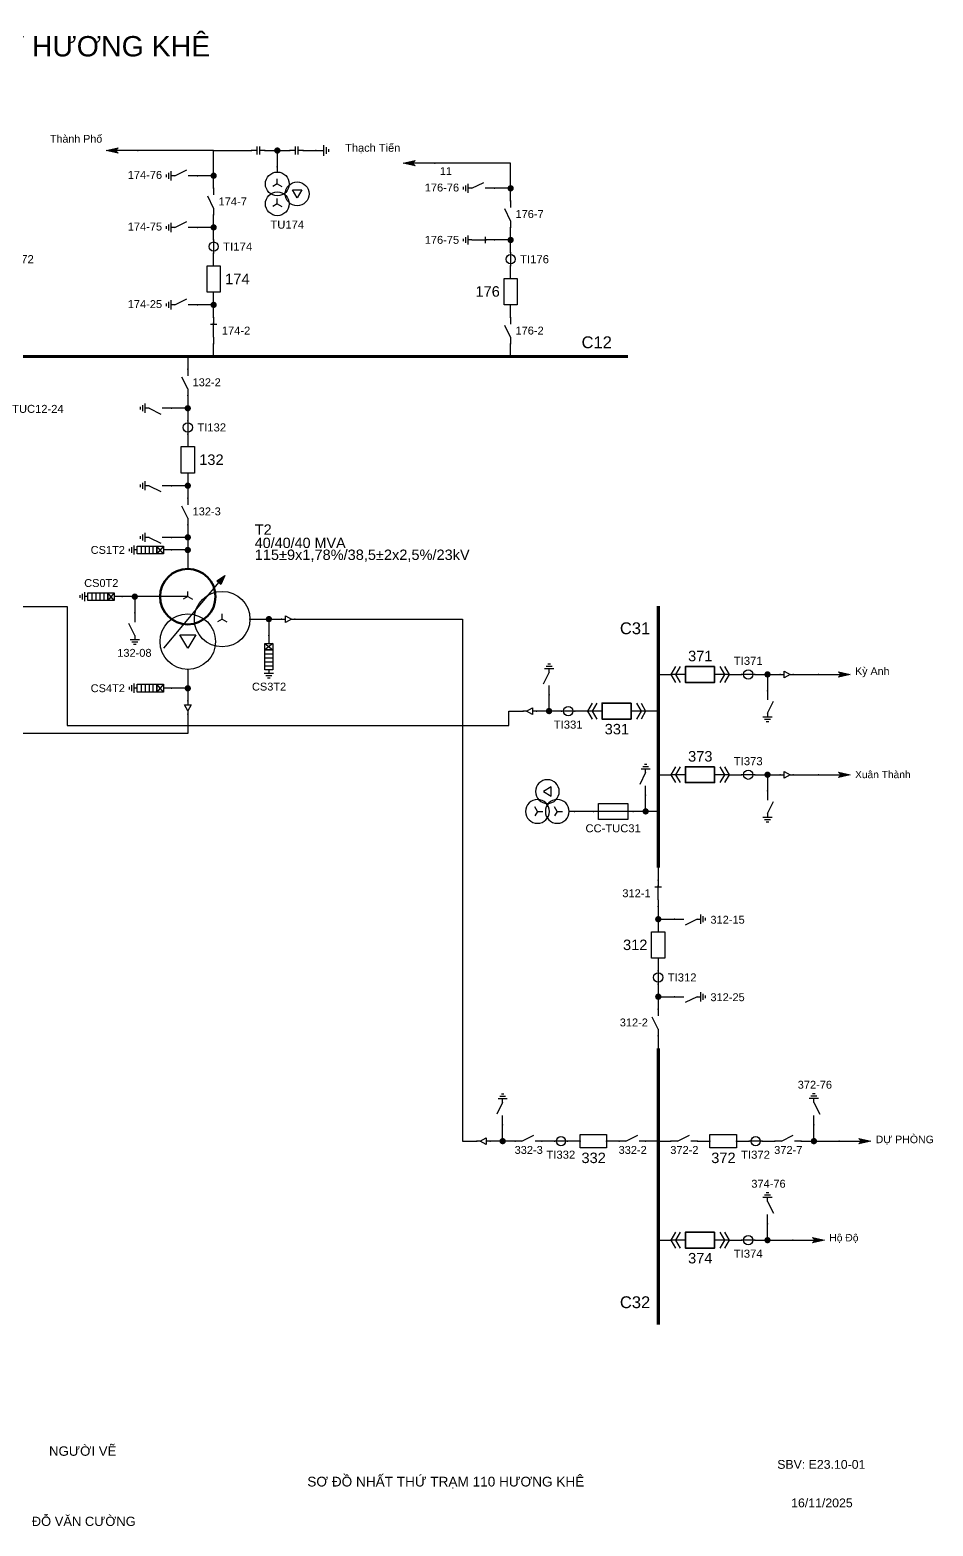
# Model space of a CAD drawing. Header units: millimetres. Extents: x -383 to 411, y 7 to 290.
# Drawn here: x 240.4 to 411.2, y 7.1 to 290 of the extents above; entities that cross this region are included whole.
import ezdxf

# ---------------------------------------------------------------- set-up
doc = ezdxf.new("R2010")
doc.units = ezdxf.units.MM
for name, color, linetype, lineweight in [('BUSBAR_110KV', 1, 'Continuous', 50), ('BUSBAR_35KV', 30, 'Continuous', 50), ('GROUND', 3, 'Continuous', 25), ('HV_110KV', 1, 'Continuous', 25), ('MV_22KV', 5, 'Continuous', 25), ('MV_35KV', 30, 'Continuous', 25)]:
    doc.layers.add(name, color=color, linetype=linetype, lineweight=lineweight)
doc.layers.add('SYM_PORTS', color=8, linetype='Continuous', plot=False)
doc.layers.add('TEXT', color=7, linetype='Continuous')
doc.styles.add('SLD_TEXT', font='arial.ttf')

# ---------------------------------------------------------------- blocks, each defined once
blk = doc.blocks.new('SYM_CURRENT_TRANSFORMER')
at = {"lineweight": 25}
blk.add_lwpolyline([(0, 1.25), (0, -1.25)], dxfattribs=at)
blk.add_circle((0, 0), 0.875, dxfattribs=at)
at = {"layer": 'SYM_PORTS'}
for p in [(0, 1.25), (0, -1.25)]:
    blk.add_point(p, dxfattribs=at)
blk.add_attdef('DEVICE_CODE', (1.875, -1.75), '', height=2)
at = {"flags": 1}
blk.add_attdef('RATIO', (1.875, -4.75), '', height=2, dxfattribs=at)
blk = doc.blocks.new('SYM_DISCONNECTOR_CLOSED')
at = {"lineweight": 25}
for points in [[(-0.625, 1.25), (0.625, 1.25)], [(0, 2.5), (0, 1.25)], [(0, -1.25), (0, 1.5)], [(0, -1.25), (0, -2.5)]]:
    blk.add_lwpolyline(points, dxfattribs=at)
at = {"layer": 'SYM_PORTS'}
for p in [(0, 2.5), (0, -2.5)]:
    blk.add_point(p, dxfattribs=at)
blk.add_attdef('DEVICE_CODE', (1.625, -0.5), '', height=2)
blk = doc.blocks.new('SYM_EARTHING_SWITCH_OPEN')
at = {"lineweight": 25}
for points in [[(0, 3), (0, 1.25)], [(0, -1.25), (-1.125, 1)], [(-0.875, -2), (0.875, -2)], [(-0.5625, -2.4375), (0.5625, -2.4375)], [(0, -1.25), (0, -2)], [(-0.25, -2.875), (0.25, -2.875)]]:
    blk.add_lwpolyline(points, dxfattribs=at)
at = {"layer": 'SYM_PORTS'}
blk.add_point((0, 3), dxfattribs=at)
blk.add_attdef('DEVICE_CODE', (1.875, 0), '', height=2)
blk = doc.blocks.new('SYM_CIRCUIT_BREAKER')
at = {"lineweight": 25}
blk.add_lwpolyline([(-1.25, 2.5), (1.25, 2.5), (1.25, -2.5), (-1.25, -2.5)], close=True, dxfattribs=at)
at = {"layer": 'SYM_PORTS'}
for p in [(0, 2.5), (0, -2.5)]:
    blk.add_point(p, dxfattribs=at)
blk.add_attdef('DEVICE_CODE', (2.25, -0.5), '', height=2)
at = {"flags": 1}
blk.add_attdef('RATING', (2.25, -3.5), '', height=2, dxfattribs=at)
blk = doc.blocks.new('SYM_DISCONNECTOR_OPEN')
at = {"lineweight": 25}
for points in [[(0, -1.25), (-1.125, 1)], [(0, 2.5), (0, 1.25)], [(0, -1.25), (0, -2.5)]]:
    blk.add_lwpolyline(points, dxfattribs=at)
at = {"layer": 'SYM_PORTS'}
for p in [(0, 2.5), (0, -2.5)]:
    blk.add_point(p, dxfattribs=at)
blk.add_attdef('DEVICE_CODE', (1, -0.5), '', height=2)
blk = doc.blocks.new('SYM_COUPLING_CAPACITOR')
at = {"lineweight": 25}
for points in [[(-0.75, 0.25), (0.75, 0.25)], [(0, 1.25), (0, 0.25)], [(-0.75, -0.25), (0.75, -0.25)], [(0, -0.25), (0, -1.25)]]:
    blk.add_lwpolyline(points, dxfattribs=at)
at = {"layer": 'SYM_PORTS'}
for p in [(0, 1.25), (0, -1.25)]:
    blk.add_point(p, dxfattribs=at)
blk.add_attdef('DEVICE_CODE', (1.75, -1.75), '', height=2)
blk = doc.blocks.new('SYM_VOLTAGE_TRANSFORMER')
at = {"lineweight": 25}
for points in [[(0, 4.625), (0, 3.625)], [(0, 1.375), (-0.8625, 0.875)], [(0, 1.375), (0, 2.375)], [(0, 1.375), (0.8625, 0.875)], [(0, -2.375), (-0.8625, -2.875)], [(0, -2.375), (0, -1.375)], [(0, -2.375), (0.8625, -2.875)]]:
    blk.add_lwpolyline(points, dxfattribs=at)
blk.add_lwpolyline([(2.875, 0.25), (4.625, 0.25), (3.75, -1.25)], close=True, dxfattribs=at)
for centre in [(0, 1.375), (3.75, -0.5), (0, -2.375)]:
    blk.add_circle(centre, 2.25, dxfattribs=at)
at = {"layer": 'SYM_PORTS'}
blk.add_point((0, 4.625), dxfattribs=at)
blk.add_attdef('DEVICE_CODE', (7, 1.625), '', height=2)
at = {"flags": 1}
blk.add_attdef('RATIO', (7, -1.375), '', height=2, dxfattribs=at)
blk = doc.blocks.new('SYM_GROUND_SYMBOL')
at = {"lineweight": 25}
for points in [[(0, 1.25), (0, -0.25)], [(-1, -0.25), (1, -0.25)], [(-0.625, -0.75), (0.625, -0.75)], [(-0.25, -1.25), (0.25, -1.25)]]:
    blk.add_lwpolyline(points, dxfattribs=at)
at = {"layer": 'SYM_PORTS'}
blk.add_point((0, 1.25), dxfattribs=at)
blk = doc.blocks.new('SYM_LINE_FEEDER_ARROW')
blk.add_hatch(color=7).paths.add_polyline_path([(0, -3), (-0.5, -0.75), (0, -1.25), (0.5, -0.75)])
at = {"lineweight": 25}
blk.add_lwpolyline([(0, 3), (0, -1.25)], dxfattribs=at)
blk.add_lwpolyline([(0, -3), (-0.5, -0.75), (0, -1.25), (0.5, -0.75)], close=True, dxfattribs=at)
at = {"layer": 'SYM_PORTS'}
blk.add_point((0, 3), dxfattribs=at)
blk.add_attdef('LINE_NAME', (1.5, 0), '', height=2)
blk = doc.blocks.new('SYM_EARTHING_SWITCH_CLOSED')
at = {"lineweight": 25}
for points in [[(0, 3), (0, 1.25)], [(-0.625, 1.25), (0.625, 1.25)], [(0, -1.25), (0, 1.5)], [(-0.875, -2), (0.875, -2)], [(-0.5625, -2.4375), (0.5625, -2.4375)], [(0, -1.25), (0, -2)], [(-0.25, -2.875), (0.25, -2.875)]]:
    blk.add_lwpolyline(points, dxfattribs=at)
at = {"layer": 'SYM_PORTS'}
blk.add_point((0, 3), dxfattribs=at)
blk.add_attdef('DEVICE_CODE', (1.875, 0), '', height=2)
blk = doc.blocks.new('SYM_SURGE_ARRESTER')
at = {"lineweight": 25}
for points in [[(0, 4), (0, 2.5)], [(-0.75, 2.5), (0.75, 1.25)], [(0.75, 2.5), (-0.75, 1.25)], [(-0.75, 0.5), (0.75, 0.5)], [(-0.75, -0.25), (0.75, -0.25)], [(-0.75, -1), (0.75, -1)], [(-0.75, -1.75), (0.75, -1.75)], [(0, -2.5), (0, -3.125)], [(-0.875, -3.125), (0.875, -3.125)], [(-0.5625, -3.5625), (0.5625, -3.5625)], [(-0.25, -4), (0.25, -4)]]:
    blk.add_lwpolyline(points, dxfattribs=at)
for points in [[(-0.75, 2.5), (0.75, 2.5), (0.75, 1.25), (-0.75, 1.25)], [(-0.75, 1.25), (0.75, 1.25), (0.75, -2.5), (-0.75, -2.5)]]:
    blk.add_lwpolyline(points, close=True, dxfattribs=at)
at = {"layer": 'SYM_PORTS'}
blk.add_point((0, 4), dxfattribs=at)
blk.add_attdef('DEVICE_CODE', (1.875, 1), '', height=2)
blk = doc.blocks.new('SYM_TRANSFORMER_3W')
blk.add_hatch(color=7).paths.add_polyline_path([(3.75, 8.25), (3.0125, 6.575), (2.2375, 7.225)])
at = {"lineweight": 25}
for points in [[(-7.75, -5.5), (3.0125, 7.35)], [(-3.25, 4.25), (-8.5, 4.25)], [(-3.25, 4.25), (-4.1125, 3.75)], [(-3.25, 4.25), (-3.25, 5.25)], [(-3.25, 4.25), (-2.3875, 3.75)], [(3.25, 0), (2.3875, -0.5)], [(3.25, 0), (3.25, 1)], [(3.25, 0), (4.1125, -0.5)]]:
    blk.add_lwpolyline(points, dxfattribs=at)
for points in [[(3.75, 8.25), (3.0125, 6.575), (2.2375, 7.225)], [(-4.75, -3), (-1.75, -3), (-3.25, -5.5)]]:
    blk.add_lwpolyline(points, close=True, dxfattribs=at)
at = {"lineweight": 50}
blk.add_circle((-3.25, 4.25), 5.25, dxfattribs=at)
at = {"lineweight": 25}
for centre in [(3.25, 0), (-3.25, -4.25)]:
    blk.add_circle(centre, 5.25, dxfattribs=at)
at = {"layer": 'SYM_PORTS'}
for p in [(-3.25, 9.5), (-8.5, 4.25), (8.5, 0), (-3.25, -9.5)]:
    blk.add_point(p, dxfattribs=at)
blk.add_attdef('DEVICE_CODE', (9.5, 6.5), '', height=2)
at = {"flags": 1}
for tag, p in [('POWER', (9.5, 3.5)), ('VOLTAGE_RATIO', (9.5, 0.5))]:
    blk.add_attdef(tag, p, '', height=2, dxfattribs=at)
blk = doc.blocks.new('SYM_CABLE_TERMINATION')
at = {"lineweight": 25}
blk.add_lwpolyline([(-0.625, 0.5), (0.625, 0.5), (0, -0.625)], close=True, dxfattribs=at)
for points in [[(0, 1.25), (0, 0.5)], [(0, -0.625), (0, -1.25)]]:
    blk.add_lwpolyline(points, dxfattribs=at)
at = {"layer": 'SYM_PORTS'}
for p in [(0, 1.25), (0, -1.25)]:
    blk.add_point(p, dxfattribs=at)
blk = doc.blocks.new('SYM_DRAWOUT_BREAKER')
at = {"lineweight": 25}
for points in [[(-1.5, 4.625), (0, 5.5), (1.5, 4.625)], [(-1.5, 3.75), (0, 4.625), (1.5, 3.75)], [(0, 5.5), (0, 2.75)], [(0, -2.75), (0, -5.5)], [(-1.5, -3.75), (0, -4.625), (1.5, -3.75)], [(-1.5, -4.625), (0, -5.5), (1.5, -4.625)]]:
    blk.add_lwpolyline(points, dxfattribs=at)
at = {"lineweight": 35}
blk.add_lwpolyline([(-1.5, 2.75), (1.5, 2.75), (1.5, -2.75), (-1.5, -2.75)], close=True, dxfattribs=at)
at = {"layer": 'SYM_PORTS'}
for p in [(0, 5.5), (0, -5.5)]:
    blk.add_point(p, dxfattribs=at)
blk.add_attdef('DEVICE_CODE', (2.5, 2.5), '', height=2)
at = {"flags": 1}
blk.add_attdef('RATING', (2.5, -0.5), '', height=2, dxfattribs=at)
blk = doc.blocks.new('SYM_FUSE_DISCONNECTOR')
at = {"lineweight": 25}
blk.add_lwpolyline([(0, 3.75), (0, -3.75)], dxfattribs=at)
blk.add_lwpolyline([(-1.5, 2.75), (1.5, 2.75), (1.5, -2.75), (-1.5, -2.75)], close=True, dxfattribs=at)
at = {"layer": 'SYM_PORTS'}
for p in [(0, 3.75), (0, -3.75)]:
    blk.add_point(p, dxfattribs=at)
blk.add_attdef('DEVICE_CODE', (2.5, 0.75), '', height=2)
at = {"flags": 1}
blk.add_attdef('RATING', (2.5, -2.25), '', height=2, dxfattribs=at)

msp = doc.modelspace()

# ---------------------------------------------------------------- hatches: boundary and pattern name
at = {"layer": 'HV_110KV'}
h = msp.add_hatch(color=7, dxfattribs=at)
edge = h.paths.add_edge_path()
edge.add_arc((287.23, 267.19), 0.6, 0, 360)
h = msp.add_hatch(color=7, dxfattribs=at)
edge = h.paths.add_edge_path()
edge.add_arc((275.19, 262.42), 0.6, 0, 360)
h = msp.add_hatch(color=7, dxfattribs=at)
edge = h.paths.add_edge_path()
edge.add_arc((331.35, 260.04), 0.6, 0, 360)
h = msp.add_hatch(color=7, dxfattribs=at)
edge = h.paths.add_edge_path()
edge.add_arc((275.19, 252.65), 0.6, 0, 360)
h = msp.add_hatch(color=7, dxfattribs=at)
edge = h.paths.add_edge_path()
edge.add_arc((331.35, 250.27), 0.6, 0, 360)
h = msp.add_hatch(color=7, dxfattribs=at)
edge = h.paths.add_edge_path()
edge.add_arc((275.19, 238), 0.6, 0, 360)
h = msp.add_hatch(color=7, dxfattribs=at)
edge = h.paths.add_edge_path()
edge.add_arc((270.3, 218.46), 0.6, 0, 360)
h = msp.add_hatch(color=7, dxfattribs=at)
edge = h.paths.add_edge_path()
edge.add_arc((270.3, 203.81), 0.6, 0, 360)
h = msp.add_hatch(color=7, dxfattribs=at)
edge = h.paths.add_edge_path()
edge.add_arc((270.3, 194.04), 0.6, 0, 360)
h = msp.add_hatch(color=7, dxfattribs=at)
edge = h.paths.add_edge_path()
edge.add_arc((270.3, 191.65), 0.6, 0, 360)
h = msp.add_hatch(color=7, dxfattribs=at)
edge = h.paths.add_edge_path()
edge.add_arc((260.28, 182.83), 0.6, 0, 360)
at = {"layer": 'MV_22KV'}
h = msp.add_hatch(color=7, dxfattribs=at)
edge = h.paths.add_edge_path()
edge.add_arc((270.3, 165.5), 0.6, 0, 360)
at = {"layer": 'MV_35KV'}
h = msp.add_hatch(color=7, dxfattribs=at)
edge = h.paths.add_edge_path()
edge.add_arc((285.63, 178.58), 0.6, 0, 360)
h = msp.add_hatch(color=7, dxfattribs=at)
edge = h.paths.add_edge_path()
edge.add_arc((379.92, 168.12), 0.6, 0, 360)
h = msp.add_hatch(color=7, dxfattribs=at)
edge = h.paths.add_edge_path()
edge.add_arc((338.61, 161.19), 0.6, 0, 360)
h = msp.add_hatch(color=7, dxfattribs=at)
edge = h.paths.add_edge_path()
edge.add_arc((379.92, 149.16), 0.6, 0, 360)
h = msp.add_hatch(color=7, dxfattribs=at)
edge = h.paths.add_edge_path()
edge.add_arc((356.88, 142.22), 0.6, 0, 360)
h = msp.add_hatch(color=7, dxfattribs=at)
edge = h.paths.add_edge_path()
edge.add_arc((359.26, 121.84), 0.6, 0, 360)
h = msp.add_hatch(color=7, dxfattribs=at)
edge = h.paths.add_edge_path()
edge.add_arc((359.26, 107.18), 0.6, 0, 360)
h = msp.add_hatch(color=7, dxfattribs=at)
edge = h.paths.add_edge_path()
edge.add_arc((329.84, 79.87), 0.6, 0, 360)
h = msp.add_hatch(color=7, dxfattribs=at)
edge = h.paths.add_edge_path()
edge.add_arc((388.69, 79.87), 0.6, 0, 360)
h = msp.add_hatch(color=7, dxfattribs=at)
edge = h.paths.add_edge_path()
edge.add_arc((379.92, 61.15), 0.6, 0, 360)

# ---------------------------------------------------------------- linework, layer by layer
at = {"layer": 'BUSBAR_110KV', "const_width": 0.599}
msp.add_lwpolyline([(198.86, 228.23), (353.57, 228.23)], dxfattribs=at)
at = {"layer": 'BUSBAR_35KV', "const_width": 0.599}
for points in [[(359.26, 181.04), (359.26, 131.61)], [(359.26, 97.42), (359.26, 45.16)]]:
    msp.add_lwpolyline(points, dxfattribs=at)
at = {"layer": 'GROUND'}
msp.add_lwpolyline([(292.11, 267.19), (294.5, 267.19)], dxfattribs=at)
at = {"layer": 'HV_110KV'}
for points in [[(275.19, 267.19), (260.88, 267.19)], [(275.19, 262.42), (275.19, 267.19)], [(275.19, 267.19), (282.34, 267.19)], [(284.84, 267.19), (287.23, 267.19)], [(287.23, 267.19), (287.23, 264.11)], [(287.23, 267.19), (289.61, 267.19)], [(331.35, 260.04), (331.35, 264.81), (317.04, 264.81)], [(275.19, 262.42), (272.11, 262.42)], [(275.19, 260.04), (275.19, 262.42)], [(331.35, 260.04), (328.27, 260.04)], [(331.35, 257.65), (331.35, 260.04)], [(275.19, 252.65), (275.19, 255.04)], [(275.19, 252.65), (272.11, 252.65)], [(275.19, 250.27), (275.19, 252.65)], [(331.35, 250.27), (331.35, 252.65)], [(331.35, 250.27), (328.27, 250.27)], [(331.35, 247.88), (331.35, 250.27)], [(275.19, 245.38), (275.19, 247.77)], [(331.35, 243), (331.35, 245.38)], [(275.19, 238), (272.11, 238)], [(275.19, 238), (275.19, 240.38)], [(275.19, 235.62), (275.19, 238)], [(331.35, 235.62), (331.35, 238)], [(275.19, 228.23), (275.19, 230.62)], [(331.35, 228.23), (331.35, 230.62)], [(270.3, 228.23), (270.3, 225.85)], [(270.3, 220.85), (270.3, 218.46)], [(270.3, 218.46), (267.22, 218.46)], [(270.3, 218.46), (270.3, 216.08)], [(270.3, 213.58), (270.3, 211.19)], [(270.3, 203.81), (267.22, 203.81)], [(270.3, 206.19), (270.3, 203.81)], [(270.3, 203.81), (270.3, 201.42)], [(270.3, 196.42), (270.3, 194.04)], [(270.3, 194.04), (267.22, 194.04)], [(270.3, 194.04), (270.3, 191.65)], [(270.3, 191.65), (267.22, 191.65)], [(270.3, 191.65), (270.3, 188.08)], [(260.28, 182.83), (257.9, 182.83)], [(265.05, 182.83), (260.28, 182.83)], [(260.28, 182.83), (260.28, 179.75)]]:
    msp.add_lwpolyline(points, dxfattribs=at)
at = {"layer": 'MV_22KV'}
for points in [[(270.3, 169.08), (270.3, 165.5)], [(270.3, 165.5), (267.22, 165.5)], [(270.3, 165.5), (270.3, 163.11)], [(270.3, 160.61), (270.3, 157.91), (270.3, 156.95), (163.5, 156.95), (163.5, 159.97), (160.59, 159.97), (160.59, 157.27)]]:
    msp.add_lwpolyline(points, dxfattribs=at)
at = {"layer": 'MV_35KV'}
for points in [[(118, 180.96), (120.7, 180.96), (247.5, 180.96), (247.5, 158.45), (331.02, 158.45), (331.02, 161.19), (333.72, 161.19)], [(282.05, 178.58), (285.63, 178.58)], [(285.63, 178.58), (285.63, 175.5)], [(285.63, 178.58), (288.01, 178.58)], [(290.51, 178.58), (293.21, 178.58), (322.26, 178.58), (322.26, 79.87), (324.96, 79.87)], [(359.26, 168.12), (361.65, 168.12)], [(372.65, 168.12), (375.03, 168.12)], [(377.53, 168.12), (379.92, 168.12)], [(379.92, 168.12), (379.92, 165.04)], [(379.92, 168.12), (382.3, 168.12)], [(384.8, 168.12), (389.57, 168.12)], [(338.61, 161.19), (338.61, 164.27)], [(338.61, 161.19), (336.22, 161.19)], [(340.99, 161.19), (338.61, 161.19)], [(345.88, 161.19), (343.49, 161.19)], [(359.26, 161.19), (356.88, 161.19)], [(359.26, 149.16), (361.65, 149.16)], [(372.65, 149.16), (375.03, 149.16)], [(377.53, 149.16), (379.92, 149.16)], [(379.92, 149.16), (379.92, 146.08)], [(379.92, 149.16), (382.3, 149.16)], [(384.8, 149.16), (389.57, 149.16)], [(356.88, 142.22), (356.88, 145.3)], [(346.99, 142.22), (343.42, 142.22)], [(356.88, 142.22), (354.49, 142.22)], [(359.26, 142.22), (356.88, 142.22)], [(359.26, 131.61), (359.26, 129.22)], [(359.26, 124.22), (359.26, 121.84)], [(359.26, 121.84), (362.34, 121.84)], [(359.26, 121.84), (359.26, 119.45)], [(359.26, 114.45), (359.26, 112.07)], [(359.26, 109.57), (359.26, 107.18)], [(359.26, 107.18), (362.34, 107.18)], [(359.26, 107.18), (359.26, 104.8)], [(359.26, 99.8), (359.26, 97.42)], [(329.84, 79.87), (329.84, 82.95)], [(388.69, 79.87), (388.69, 82.95)], [(329.84, 79.87), (327.46, 79.87)], [(332.22, 79.87), (329.84, 79.87)], [(339.61, 79.87), (337.22, 79.87)], [(344.49, 79.87), (342.11, 79.87)], [(351.88, 79.87), (349.49, 79.87)], [(359.26, 79.87), (356.88, 79.87)], [(359.26, 79.87), (361.65, 79.87)], [(366.65, 79.87), (369.03, 79.87)], [(374.03, 79.87), (376.42, 79.87)], [(378.92, 79.87), (381.3, 79.87)], [(386.3, 79.87), (388.69, 79.87)], [(388.69, 79.87), (393.46, 79.87)], [(379.92, 61.15), (379.92, 64.23)], [(359.26, 61.15), (361.65, 61.15)], [(372.65, 61.15), (375.03, 61.15)], [(377.53, 61.15), (379.92, 61.15)], [(379.92, 61.15), (384.69, 61.15)]]:
    msp.add_lwpolyline(points, dxfattribs=at)

# ---------------------------------------------------------------- block references
at = {"layer": 'GROUND'}
for name, p, rotation in [('SYM_COUPLING_CAPACITOR', (290.86, 267.19), 270), ('SYM_GROUND_SYMBOL', (295.75, 267.19), 90)]:
    msp.add_blockref(name, p, dxfattribs=dict(at, rotation=rotation))
at = {"layer": 'HV_110KV', "rotation": 270}
for name, p in [('SYM_LINE_FEEDER_ARROW', (257.88, 267.19)), ('SYM_COUPLING_CAPACITOR', (283.59, 267.19)), ('SYM_LINE_FEEDER_ARROW', (314.04, 264.81))]:
    msp.add_blockref(name, p, dxfattribs=at)
at = {"layer": 'HV_110KV'}
ref = msp.add_blockref('SYM_EARTHING_SWITCH_OPEN', (269.11, 262.42), dxfattribs=dict(at, rotation=270))
ref.add_attrib('DEVICE_CODE', '174-76', (258.95, 261.83), dxfattribs={"layer": 'TEXT', "height": 1.492, "style": 'SLD_TEXT'})
ref = msp.add_blockref('SYM_VOLTAGE_TRANSFORMER', (287.23, 259.49), dxfattribs=at)
ref.add_attrib('DEVICE_CODE', 'TU174', (285.92, 252.42), dxfattribs={"layer": 'TEXT', "height": 1.521, "style": 'SLD_TEXT'})
ref = msp.add_blockref('SYM_EARTHING_SWITCH_OPEN', (325.27, 260.04), dxfattribs=dict(at, rotation=270))
ref.add_attrib('DEVICE_CODE', '176-76', (315.11, 259.44), dxfattribs={"layer": 'TEXT', "height": 1.492, "style": 'SLD_TEXT'})
ref = msp.add_blockref('SYM_DISCONNECTOR_OPEN', (275.19, 257.54), dxfattribs=at)
ref.add_attrib('DEVICE_CODE', '174-7', (276.1, 256.8), dxfattribs={"layer": 'TEXT', "height": 1.507, "style": 'SLD_TEXT'})
ref = msp.add_blockref('SYM_DISCONNECTOR_OPEN', (331.35, 255.15), dxfattribs=at)
ref.add_attrib('DEVICE_CODE', '176-7', (332.26, 254.43), dxfattribs={"layer": 'TEXT', "height": 1.494, "style": 'SLD_TEXT'})
ref = msp.add_blockref('SYM_EARTHING_SWITCH_OPEN', (269.11, 252.65), dxfattribs=dict(at, rotation=270))
ref.add_attrib('DEVICE_CODE', '174-75', (258.95, 252.06), dxfattribs={"layer": 'TEXT', "height": 1.492, "style": 'SLD_TEXT'})
ref = msp.add_blockref('SYM_CURRENT_TRANSFORMER', (275.19, 249.02), dxfattribs=at)
ref.add_attrib('DEVICE_CODE', 'TI174', (276.98, 248.25), dxfattribs={"layer": 'TEXT', "height": 1.542, "style": 'SLD_TEXT'})
ref = msp.add_blockref('SYM_EARTHING_SWITCH_CLOSED', (325.27, 250.27), dxfattribs=dict(at, rotation=270))
ref.add_attrib('DEVICE_CODE', '176-75', (315.11, 249.55), dxfattribs={"layer": 'TEXT', "height": 1.492, "style": 'SLD_TEXT'})
ref = msp.add_blockref('SYM_CURRENT_TRANSFORMER', (233.89, 246.63), dxfattribs=at)
ref.add_attrib('DEVICE_CODE', 'TI172', (235.68, 245.86), dxfattribs={"layer": 'TEXT', "height": 1.542, "style": 'SLD_TEXT'})
ref = msp.add_blockref('SYM_CURRENT_TRANSFORMER', (331.35, 246.63), dxfattribs=at)
ref.add_attrib('DEVICE_CODE', 'TI176', (333.14, 245.87), dxfattribs={"layer": 'TEXT', "height": 1.529, "style": 'SLD_TEXT'})
ref = msp.add_blockref('SYM_CIRCUIT_BREAKER', (275.19, 242.88), dxfattribs=at)
ref.add_attrib('DEVICE_CODE', '174', (277.35, 241.91), dxfattribs={"layer": 'TEXT', "height": 1.996, "style": 'SLD_TEXT'})
ref = msp.add_blockref('SYM_CIRCUIT_BREAKER', (331.35, 240.5), dxfattribs=at)
ref.add_attrib('DEVICE_CODE', '176', (324.69, 239.55), dxfattribs={"layer": 'TEXT', "height": 1.979, "style": 'SLD_TEXT'})
ref = msp.add_blockref('SYM_EARTHING_SWITCH_OPEN', (269.11, 238), dxfattribs=dict(at, rotation=270))
ref.add_attrib('DEVICE_CODE', '174-25', (258.95, 237.4), dxfattribs={"layer": 'TEXT', "height": 1.492, "style": 'SLD_TEXT'})
ref = msp.add_blockref('SYM_DISCONNECTOR_CLOSED', (275.19, 233.12), dxfattribs=at)
ref.add_attrib('DEVICE_CODE', '174-2', (276.73, 232.38), dxfattribs={"layer": 'TEXT', "height": 1.507, "style": 'SLD_TEXT'})
ref = msp.add_blockref('SYM_DISCONNECTOR_OPEN', (331.35, 233.12), dxfattribs=at)
ref.add_attrib('DEVICE_CODE', '176-2', (332.26, 232.39), dxfattribs={"layer": 'TEXT', "height": 1.494, "style": 'SLD_TEXT'})
ref = msp.add_blockref('SYM_DISCONNECTOR_OPEN', (270.3, 223.35), dxfattribs=at)
ref.add_attrib('DEVICE_CODE', '132-2', (271.21, 222.62), dxfattribs={"layer": 'TEXT', "height": 1.491, "style": 'SLD_TEXT'})
at = {"layer": 'HV_110KV', "xscale": -1, "rotation": 270}
for p in [(264.22, 218.46), (264.22, 203.81), (264.22, 194.04)]:
    msp.add_blockref('SYM_EARTHING_SWITCH_OPEN', p, dxfattribs=at)
at = {"layer": 'HV_110KV'}
ref = msp.add_blockref('SYM_EARTHING_SWITCH_OPEN', (233.3, 218.46), dxfattribs=dict(at, rotation=90))
ref.add_attrib('DEVICE_CODE', 'TUC12-24', (237.09, 217.58), dxfattribs={"layer": 'TEXT', "height": 1.51, "style": 'SLD_TEXT'})
ref = msp.add_blockref('SYM_CURRENT_TRANSFORMER', (270.3, 214.83), dxfattribs=at)
ref.add_attrib('DEVICE_CODE', 'TI132', (272.09, 214.07), dxfattribs={"layer": 'TEXT', "height": 1.526, "style": 'SLD_TEXT'})
ref = msp.add_blockref('SYM_CIRCUIT_BREAKER', (270.3, 208.69), dxfattribs=at)
ref.add_attrib('DEVICE_CODE', '132', (272.46, 207.74), dxfattribs={"layer": 'TEXT', "height": 1.979, "style": 'SLD_TEXT'})
ref = msp.add_blockref('SYM_DISCONNECTOR_OPEN', (270.3, 198.92), dxfattribs=at)
ref.add_attrib('DEVICE_CODE', '132-3', (271.21, 198.2), dxfattribs={"layer": 'TEXT', "height": 1.491, "style": 'SLD_TEXT'})
ref = msp.add_blockref('SYM_TRANSFORMER_3W', (273.55, 178.58), dxfattribs=at)
ref.add_attrib('DEVICE_CODE', 'T2', (282.96, 194.52), dxfattribs={"layer": 'TEXT', "height": 1.969, "style": 'SLD_TEXT'})
ref = msp.add_blockref('SYM_SURGE_ARRESTER', (263.22, 191.65), dxfattribs=dict(at, rotation=270))
ref.add_attrib('DEVICE_CODE', 'CS1T2', (251.94, 190.92), dxfattribs={"layer": 'TEXT', "height": 1.487, "style": 'SLD_TEXT'})
ref = msp.add_blockref('SYM_SURGE_ARRESTER', (253.9, 182.83), dxfattribs=dict(at, rotation=270))
ref.add_attrib('DEVICE_CODE', 'CS0T2', (250.71, 184.66), dxfattribs={"layer": 'TEXT', "height": 1.487, "style": 'SLD_TEXT'})
ref = msp.add_blockref('SYM_EARTHING_SWITCH_OPEN', (260.28, 176.75), dxfattribs=at)
ref.add_attrib('DEVICE_CODE', '132-08', (256.97, 171.46), dxfattribs={"layer": 'TEXT', "height": 1.489, "style": 'SLD_TEXT'})
at = {"layer": 'MV_22KV'}
ref = msp.add_blockref('SYM_SURGE_ARRESTER', (263.22, 165.5), dxfattribs=dict(at, rotation=270))
ref.add_attrib('DEVICE_CODE', 'CS4T2', (251.94, 164.77), dxfattribs={"layer": 'TEXT', "height": 1.487, "style": 'SLD_TEXT'})
msp.add_blockref('SYM_CABLE_TERMINATION', (270.3, 161.86), dxfattribs=at)
at = {"layer": 'MV_35KV'}
for name, p, rotation in [('SYM_CABLE_TERMINATION', (289.26, 178.58), 90), ('SYM_CABLE_TERMINATION', (383.55, 168.12), 90), ('SYM_LINE_FEEDER_ARROW', (392.57, 168.12), 90), ('SYM_CABLE_TERMINATION', (334.97, 161.19), 270), ('SYM_CABLE_TERMINATION', (383.55, 149.16), 90), ('SYM_LINE_FEEDER_ARROW', (392.57, 149.16), 90), ('SYM_CABLE_TERMINATION', (326.21, 79.87), 270), ('SYM_LINE_FEEDER_ARROW', (396.46, 79.87), 90), ('SYM_LINE_FEEDER_ARROW', (387.69, 61.15), 90)]:
    msp.add_blockref(name, p, dxfattribs=dict(at, rotation=rotation))
ref = msp.add_blockref('SYM_SURGE_ARRESTER', (285.63, 171.5), dxfattribs=at)
ref.add_attrib('DEVICE_CODE', 'CS3T2', (282.44, 165.07), dxfattribs={"layer": 'TEXT', "height": 1.487, "style": 'SLD_TEXT'})
at = {"layer": 'MV_35KV', "xscale": -1}
for name, p, rotation in [('SYM_EARTHING_SWITCH_OPEN', (338.61, 167.27), 180), ('SYM_EARTHING_SWITCH_OPEN', (356.88, 148.3), 180), ('SYM_VOLTAGE_TRANSFORMER', (338.79, 142.22), 270), ('SYM_EARTHING_SWITCH_OPEN', (329.84, 85.95), 180)]:
    msp.add_blockref(name, p, dxfattribs=dict(at, rotation=rotation))
at = {"layer": 'MV_35KV'}
ref = msp.add_blockref('SYM_DRAWOUT_BREAKER', (367.15, 168.12), dxfattribs=dict(at, rotation=270))
ref.add_attrib('DEVICE_CODE', '371', (364.9, 170.62), dxfattribs={"layer": 'TEXT', "height": 1.979, "style": 'SLD_TEXT'})
ref = msp.add_blockref('SYM_CURRENT_TRANSFORMER', (376.28, 168.12), dxfattribs=dict(at, rotation=270))
ref.add_attrib('DEVICE_CODE', 'TI371', (373.54, 169.93), dxfattribs={"layer": 'TEXT', "height": 1.529, "style": 'SLD_TEXT'})
at = {"layer": 'MV_35KV', "xscale": -1}
for p in [(379.92, 162.04), (379.92, 143.08)]:
    msp.add_blockref('SYM_EARTHING_SWITCH_OPEN', p, dxfattribs=at)
at = {"layer": 'MV_35KV'}
ref = msp.add_blockref('SYM_CURRENT_TRANSFORMER', (342.24, 161.19), dxfattribs=dict(at, rotation=270))
ref.add_attrib('DEVICE_CODE', 'TI331', (339.5, 157.87), dxfattribs={"layer": 'TEXT', "height": 1.526, "style": 'SLD_TEXT'})
ref = msp.add_blockref('SYM_DRAWOUT_BREAKER', (351.38, 161.19), dxfattribs=dict(at, rotation=270))
ref.add_attrib('DEVICE_CODE', '331', (349.13, 156.79), dxfattribs={"layer": 'TEXT', "height": 1.979, "style": 'SLD_TEXT'})
ref = msp.add_blockref('SYM_DRAWOUT_BREAKER', (367.15, 149.16), dxfattribs=dict(at, rotation=270))
ref.add_attrib('DEVICE_CODE', '373', (364.9, 151.65), dxfattribs={"layer": 'TEXT', "height": 1.979, "style": 'SLD_TEXT'})
ref = msp.add_blockref('SYM_CURRENT_TRANSFORMER', (376.28, 149.16), dxfattribs=dict(at, rotation=270))
ref.add_attrib('DEVICE_CODE', 'TI373', (373.54, 150.96), dxfattribs={"layer": 'TEXT', "height": 1.529, "style": 'SLD_TEXT'})
ref = msp.add_blockref('SYM_FUSE_DISCONNECTOR', (350.74, 142.22), dxfattribs=dict(at, rotation=270))
ref.add_attrib('DEVICE_CODE', 'CC-TUC31', (345.5, 138.27), dxfattribs={"layer": 'TEXT', "height": 1.513, "style": 'SLD_TEXT'})
ref = msp.add_blockref('SYM_DISCONNECTOR_CLOSED', (359.26, 126.72), dxfattribs=at)
ref.add_attrib('DEVICE_CODE', '312-1', (352.48, 126), dxfattribs={"layer": 'TEXT', "height": 1.491, "style": 'SLD_TEXT'})
ref = msp.add_blockref('SYM_EARTHING_SWITCH_OPEN', (365.34, 121.84), dxfattribs=dict(at, rotation=90))
ref.add_attrib('DEVICE_CODE', '312-15', (369.13, 120.99), dxfattribs={"layer": 'TEXT', "height": 1.489, "style": 'SLD_TEXT'})
ref = msp.add_blockref('SYM_CIRCUIT_BREAKER', (359.26, 116.95), dxfattribs=at)
ref.add_attrib('DEVICE_CODE', '312', (352.6, 116), dxfattribs={"layer": 'TEXT', "height": 1.979, "style": 'SLD_TEXT'})
ref = msp.add_blockref('SYM_CURRENT_TRANSFORMER', (359.26, 110.82), dxfattribs=at)
ref.add_attrib('DEVICE_CODE', 'TI312', (361.05, 110.06), dxfattribs={"layer": 'TEXT', "height": 1.526, "style": 'SLD_TEXT'})
ref = msp.add_blockref('SYM_EARTHING_SWITCH_OPEN', (365.34, 107.18), dxfattribs=dict(at, rotation=90))
ref.add_attrib('DEVICE_CODE', '312-25', (369.13, 106.34), dxfattribs={"layer": 'TEXT', "height": 1.489, "style": 'SLD_TEXT'})
ref = msp.add_blockref('SYM_DISCONNECTOR_OPEN', (359.26, 102.3), dxfattribs=at)
ref.add_attrib('DEVICE_CODE', '312-2', (351.98, 101.57), dxfattribs={"layer": 'TEXT', "height": 1.491, "style": 'SLD_TEXT'})
ref = msp.add_blockref('SYM_EARTHING_SWITCH_OPEN', (388.69, 85.95), dxfattribs=dict(at, rotation=180))
ref.add_attrib('DEVICE_CODE', '372-76', (385.63, 89.79), dxfattribs={"layer": 'TEXT', "height": 1.492, "style": 'SLD_TEXT'})
ref = msp.add_blockref('SYM_DISCONNECTOR_OPEN', (334.72, 79.87), dxfattribs=dict(at, rotation=270))
ref.add_attrib('DEVICE_CODE', '332-3', (332.1, 77.46), dxfattribs={"layer": 'TEXT', "height": 1.491, "style": 'SLD_TEXT'})
ref = msp.add_blockref('SYM_CURRENT_TRANSFORMER', (340.86, 79.87), dxfattribs=dict(at, rotation=270))
ref.add_attrib('DEVICE_CODE', 'TI332', (338.11, 76.55), dxfattribs={"layer": 'TEXT', "height": 1.526, "style": 'SLD_TEXT'})
ref = msp.add_blockref('SYM_CIRCUIT_BREAKER', (346.99, 79.87), dxfattribs=dict(at, rotation=270))
ref.add_attrib('DEVICE_CODE', '332', (344.74, 75.72), dxfattribs={"layer": 'TEXT', "height": 1.979, "style": 'SLD_TEXT'})
ref = msp.add_blockref('SYM_DISCONNECTOR_OPEN', (354.38, 79.87), dxfattribs=dict(at, rotation=270))
ref.add_attrib('DEVICE_CODE', '332-2', (351.76, 77.46), dxfattribs={"layer": 'TEXT', "height": 1.491, "style": 'SLD_TEXT'})
ref = msp.add_blockref('SYM_DISCONNECTOR_OPEN', (364.15, 79.87), dxfattribs=dict(at, rotation=270))
ref.add_attrib('DEVICE_CODE', '372-2', (361.53, 77.45), dxfattribs={"layer": 'TEXT', "height": 1.494, "style": 'SLD_TEXT'})
ref = msp.add_blockref('SYM_CIRCUIT_BREAKER', (371.53, 79.87), dxfattribs=dict(at, rotation=270))
ref.add_attrib('DEVICE_CODE', '372', (369.28, 75.72), dxfattribs={"layer": 'TEXT', "height": 1.979, "style": 'SLD_TEXT'})
ref = msp.add_blockref('SYM_CURRENT_TRANSFORMER', (377.67, 79.87), dxfattribs=dict(at, rotation=270))
ref.add_attrib('DEVICE_CODE', 'TI372', (374.92, 76.54), dxfattribs={"layer": 'TEXT', "height": 1.529, "style": 'SLD_TEXT'})
ref = msp.add_blockref('SYM_DISCONNECTOR_OPEN', (383.8, 79.87), dxfattribs=dict(at, rotation=270))
ref.add_attrib('DEVICE_CODE', '372-7', (381.18, 77.45), dxfattribs={"layer": 'TEXT', "height": 1.494, "style": 'SLD_TEXT'})
ref = msp.add_blockref('SYM_EARTHING_SWITCH_OPEN', (379.92, 67.23), dxfattribs=dict(at, rotation=180))
ref.add_attrib('DEVICE_CODE', '374-76', (376.86, 71.07), dxfattribs={"layer": 'TEXT', "height": 1.492, "style": 'SLD_TEXT'})
ref = msp.add_blockref('SYM_DRAWOUT_BREAKER', (367.15, 61.15), dxfattribs=dict(at, rotation=270))
ref.add_attrib('DEVICE_CODE', '374', (364.9, 56.75), dxfattribs={"layer": 'TEXT', "height": 1.979, "style": 'SLD_TEXT'})
ref = msp.add_blockref('SYM_CURRENT_TRANSFORMER', (376.28, 61.15), dxfattribs=dict(at, rotation=270))
ref.add_attrib('DEVICE_CODE', 'TI374', (373.54, 57.83), dxfattribs={"layer": 'TEXT', "height": 1.529, "style": 'SLD_TEXT'})

# ---------------------------------------------------------------- texts
at = {"layer": 'TEXT', "attachment_point": 7, "style": 'SLD_TEXT'}
for s, insert, char_height in [('SƠ ĐỒ NHẤT THỨ TRẠM 110KV HƯƠNG KHÊ', (157.81, 284.13), 3.8502), ('Thành Phố', (244.24, 268.66), 1.447), ('Thạch Tiến', (300.06, 266.63), 1.491), ('11', (317.96, 262.56), 1.48), ('C12', (344.76, 229.78), 2.237), ('40/40/40 MVA', (282.96, 192), 1.9419), ('115±9x1,78%/38,5±2x2,5%/23kV', (282.96, 189.4), 1.9693), ('C31', (352.01, 175.7), 2.237), ('Kỳ Anh', (396.48, 167.6), 1.444), ('Xuân Thành', (396.48, 148.49), 1.379), ('DỰ PHÒNG', (400.37, 79.17), 1.427), ('Hộ Độ', (391.6, 60.61), 1.396), ('C32', (352.01, 48.26), 2.237), ('NGƯỜI VẼ', (244.06, 20.35), 1.787), ('SBV: E23.10-01', (381.76, 17.89), 1.6642), ('SƠ ĐỒ NHẤT THỨ TRẠM 110 HƯƠNG KHÊ', (292.9, 14.16), 1.8407), ('16/11/2025', (384.39, 10.61), 1.665), ('ĐỖ VĂN CƯỜNG', (240.8, 7.08), 1.7492)]:
    msp.add_mtext(s, dxfattribs=dict(at, insert=insert, char_height=char_height))

doc.saveas('drawing.dxf')
